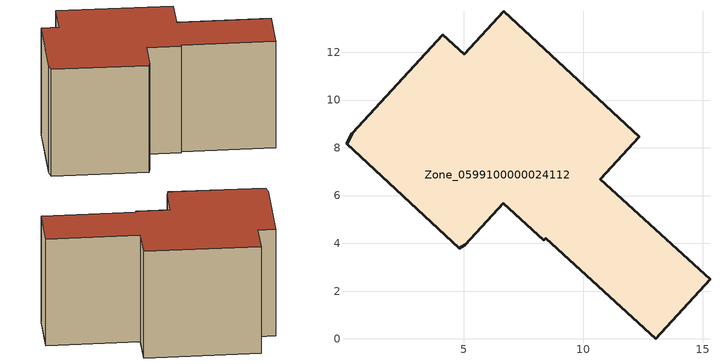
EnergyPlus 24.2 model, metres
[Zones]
Zone_0599100000024112
 floor ground (C_G): 8.35,4.12 6.66,5.68 5.06,3.95 4.91,3.86 4.81,3.8 0.09,8.17 0.33,8.61 4.13,12.74 5.01,11.92 6.68,13.72 12.35,8.46 10.72,6.69 15.31,2.49 13.03,0 8.43,4.21 z0
 wall outside (C_F): 5.01,11.92 4.13,12.74 0.33,8.61 0.09,8.17 4.81,3.8 4.91,3.86 5.06,3.95 6.66,5.68 8.35,4.12 8.43,4.21 13.03,0 15.31,2.49 10.72,6.69 12.35,8.46 6.68,13.72 5.01,11.92 z0:7.82
 roof outside (C_R): 5.06,3.95 6.66,5.68 8.35,4.12 8.43,4.21 13.03,0 15.31,2.49 10.72,6.69 12.35,8.46 6.68,13.72 5.01,11.92 4.13,12.74 0.33,8.61 0.09,8.17 4.81,3.8 4.91,3.86 z7.82
[BUILDING]
Pand.0599100000024112: North Axis=0; Terrain=City; Loads Convergence Tolerance Value=0.04; Temperature Convergence Tolerance Value=0.4; Solar Distribution=FullExterior; Maximum Number of Warmup Days=25; Minimum Number of Warmup Days=1
[Site:Location]
Rotterdam.The.Hague.AP_ZH_NLD Design_Conditions: Latitude=51.96; Longitude=4.45; Time Zone=1; Elevation=-4.5
[SITE:GROUNDTEMPERATURE:BUILDINGSURFACE]
18, 18, 18, 18, 18, 18, 18, 18, 18, 18, 18, 18
[MATERIAL] Thermal Absorptance=0.9; Solar Absorptance=0.7; Visible Absorptance=0.7
Name | Roughness | Thickness | Conductivity | Density | Specific Heat
G.TC.1975-1991 | MediumSmooth | 0.15 | 0.288461 | 540 | 1210
F.TC.1975-1991 | Rough | 0.3 | 0.230769 | 1920 | 840
R.TC.1975-1991 | MediumRough | 0.2 | 0.153846 | 1500 | 1000
[CONSTRUCTION]
C_G: G.TC.1975-1991
C_F: F.TC.1975-1991
C_R: R.TC.1975-1991
[ZONE]
Zone_0599100000024112: Type=1; Multiplier=1; Ceiling Height=Autocalculate; Volume=Autocalculate; Floor Area=autocalculate; Part of Total Floor Area=Yes
[ZONEINFILTRATION:DESIGNFLOWRATE]
Infil_Zone_0599100000024112: Zone or ZoneList or Space or SpaceList=Zone_0599100000024112; Schedule=AlwaysOn; Design Flow Rate Calculation Method=Flow/Area; Flow Rate per Floor Area=0.003; Constant Term Coefficient=1; Temperature Term Coefficient=0; Velocity Term Coefficient=0; Velocity Squared Term Coefficient=0
[HVACTEMPLATE:ZONE:IDEALLOADSAIRSYSTEM]
Zone_0599100000024112: Maximum Heating Supply Air Temperature=50; Minimum Cooling Supply Air Temperature=13; Maximum Heating Supply Air Humidity Ratio=0.0156; Minimum Cooling Supply Air Humidity Ratio=0.0077; Heating Limit=NoLimit; Cooling Limit=NoLimit; Dehumidification Control Type=ConstantSensibleHeatRatio; Cooling Sensible Heat Ratio=0.7; Dehumidification Setpoint=60; Humidification Control Type=None; Humidification Setpoint=30; Outdoor Air Method=None; Outdoor Air Flow Rate per Person=0.00944; Outdoor Air Flow Rate per Zone Floor Area=0; Outdoor Air Flow Rate per Zone=0; Demand Controlled Ventilation Type=None; Outdoor Air Economizer Type=NoEconomizer; Heat Recovery Type=None; Sensible Heat Recovery Effectiveness=0.7; Latent Heat Recovery Effectiveness=0.65
[ZONECONTROL:THERMOSTAT]
ThermostatControl_Zone_0599100000024112: Zone or ZoneList=Zone_0599100000024112; Control Type Schedule=DualSetpointControlType; Control 1=Thermostat_Zone_0599100000024112; Temperature Difference Between Cutout And Setpoint=0
[THERMOSTATSETPOINT:DUALSETPOINT]
Thermostat_Zone_0599100000024112: Heating Setpoint Temperature Schedule=HeatingSetpoint_Zone_0599100000024112; Cooling Setpoint Temperature Schedule=CoolingSetpoint_Zone_0599100000024112
[SCHEDULE:COMPACT]
HeatingSetpoint_Zone_0599100000024112: Through: 12/31, For: AllDays, Until: 24:00, 21
CoolingSetpoint_Zone_0599100000024112: Through: 12/31, For: AllDays, Until: 24:00, 24
DualSetpointControlType: Through: 12/31, For: AllDays, Until: 24:00, 4
AlwaysOn: Through: 12/31, For: AllDays, Until: 24:00, 1
